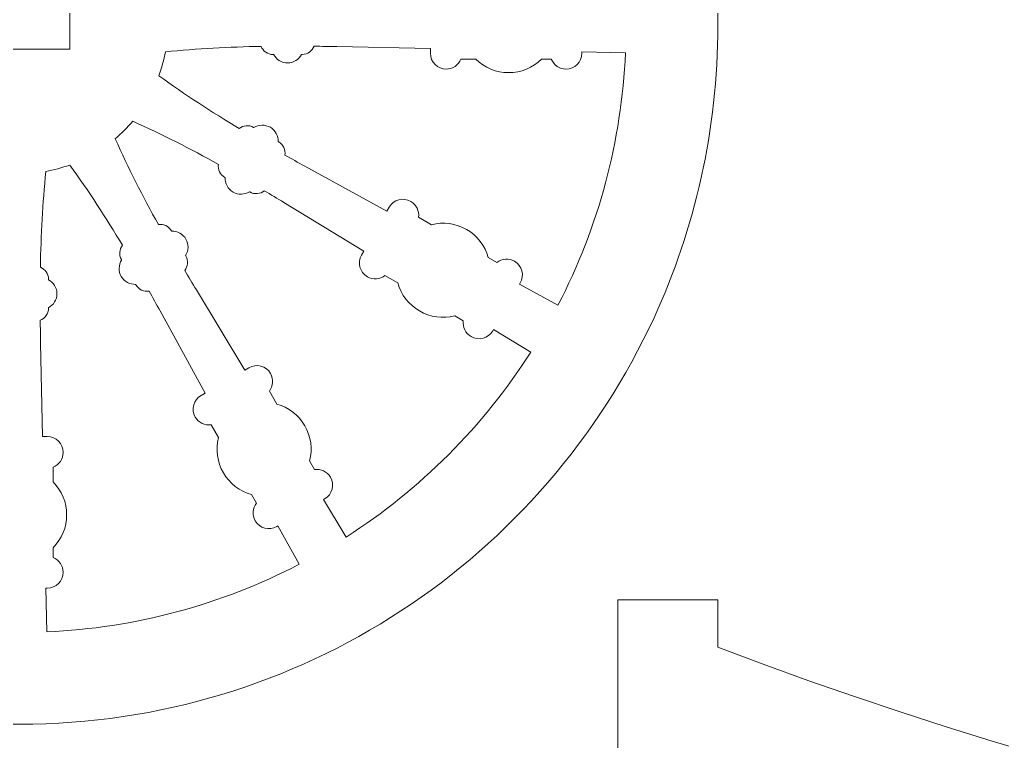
# Model space of a CAD drawing. Header units: millimetres. Extents: x -917 to 965, y -497 to 497.
# Drawn here: x -198.4 to -73.7, y -85.6 to 5.9 of the extents above; entities that cross this region are included whole.
import ezdxf

# ---------------------------------------------------------------- set-up
doc = ezdxf.new("R2010")
doc.units = ezdxf.units.MM
doc.header["$MEASUREMENT"] = 0
doc.layers.add('Camada 1', color=7, linetype='Continuous')

msp = doc.modelspace()

# ---------------------------------------------------------------- linework, layer by layer
at = {"layer": 'Camada 1', "color": 250, "lineweight": 9}
for points, knots in [([(-198.3964, -83.4735), (-162.6982, -83.4735), (-131.9322, -62.3545), (-117.9107, -31.9291), (-117.9107, -31.9291), (-112.7183, -20.6621), (-109.8222, -8.1187), (-109.8222, 5.1008), (-109.8222, 5.1008), (-109.8222, 14.6397), (-111.3359, 23.8243), (-114.1266, 32.4329), (-114.1266, 32.4329), (-111.8537, 30.3117), (-109.523, 28.2998), (-107.135, 26.4231), (-107.135, 26.4231), (-96.3044, 17.9114), (-83.4844, 11.6802), (-69.387, 12.7613), (-69.387, 12.7613), (-61.7681, 13.3454), (-54.368, 16.3969), (-47.9919, 20.5079), (-47.9919, 20.5079), (-41.9496, 24.4035), (-37.2773, 29.6993), (-32.512, 34.9897), (-32.512, 34.9897), (-28.8045, 39.1058), (-24.4884, 43.9299), (-19.4436, 46.3837), (-19.4436, 46.3837), (-18.9485, 46.6244), (-18.4434, 46.8444), (-17.929, 47.0403), (-17.929, 47.0403), (-13.2425, 48.8262), (-8.7657, 48.0524), (-7.9944, 42.8839), (-7.9944, 42.8839), (-9.0435, 43.3459), (-10.2032, 43.6028), (-11.423, 43.6028), (-11.423, 43.6028), (-16.1253, 43.6028), (-19.9374, 39.7908), (-19.9374, 35.0882), (-19.9374, 35.0882), (-19.9374, 24.9912), (-5.5626, 23.4531), (-1.6276, 32.7066), (-1.6276, 32.7066), (2.3074, 23.4531), (16.6822, 24.9912), (16.6822, 35.0882), (16.6822, 35.0882), (16.6822, 39.7908), (12.8701, 43.6028), (8.1678, 43.6028), (8.1678, 43.6028), (6.948, 43.6028), (5.7883, 43.3459), (4.7392, 42.8839), (4.7392, 42.8839), (5.5105, 48.0524), (9.9873, 48.8262), (14.6738, 47.0403), (14.6738, 47.0403), (15.1882, 46.8444), (15.6933, 46.6244), (16.1884, 46.3837), (16.1884, 46.3837), (21.2332, 43.9299), (25.5493, 39.1058), (29.2568, 34.9897), (29.2568, 34.9897), (34.0221, 29.6993), (38.6944, 24.4035), (44.7367, 20.5079), (44.7367, 20.5079), (51.1128, 16.3969), (58.5129, 13.3454), (66.1318, 12.7613), (66.1318, 12.7613), (80.2292, 11.6802), (93.0492, 17.9114), (103.8798, 26.4231), (103.8798, 26.4231), (106.2678, 28.2998), (108.5985, 30.3117), (110.8714, 32.4329), (110.8714, 32.4329), (108.0807, 23.8243), (106.567, 14.6397), (106.567, 5.1008), (106.567, 5.1008), (106.567, -8.1187), (109.4631, -20.6621), (114.6555, -31.9291), (114.6555, -31.9291), (128.677, -62.3545), (159.443, -83.4735), (195.1412, -83.4735), (195.1412, -83.4735), (244.0591, -83.4735), (283.7154, -43.8171), (283.7154, 5.1008), (283.7154, 5.1008), (283.7154, 45.8431), (256.2044, 80.1555), (218.7476, 90.4885), (218.7476, 90.4885), (225.2238, 99.6371), (222.9325, 113.5027), (212.5837, 120.3103), (212.5837, 120.3103), (203.7228, 126.1391), (191.9221, 124.9127), (182.1681, 120.7623), (182.1681, 120.7623), (162.562, 131.2106), (161.156, 155.1075), (174.2652, 171.8183), (174.2652, 171.8183), (178.596, 177.339), (186.2582, 183.822), (192.9885, 177.9755), (192.9885, 177.9755), (194.654, 176.5287), (195.5364, 174.444), (195.4903, 172.325), (195.4903, 172.325), (194.163, 173.4893), (192.4237, 174.1953), (190.5193, 174.1953), (190.5193, 174.1953), (186.3536, 174.1953), (182.9767, 170.8184), (182.9767, 166.6529), (182.9767, 166.6529), (182.9767, 162.4872), (186.3553, 159.2288), (190.5193, 159.1103), (190.5193, 159.1103), (201.444, 158.7992), (208.2439, 174.0666), (197.6142, 183.3003), (197.6142, 183.3003), (194.9083, 185.6509), (191.7024, 187.1293), (188.0985, 187.3232), (188.0985, 187.3232), (180.2179, 187.7471), (173.2996, 182.0154), (168.7155, 176.1719), (168.7155, 176.1719), (167.4559, 174.566), (166.3149, 172.9043), (165.2881, 171.2009), (165.2881, 171.2009), (169.4463, 191.7251), (173.3392, 215.2747), (176.7885, 241.9203), (176.7885, 241.9203), (185.059, 243.2747), (191.3702, 250.4546), (191.3702, 259.1085), (191.3702, 259.1085), (191.3702, 268.7283), (183.572, 276.5267), (173.9522, 276.5267), (173.9522, 276.5267), (169.3682, 276.5267), (165.1976, 274.7558), (162.0877, 271.8611), (162.0877, 271.8611), (162.0877, 271.8611), (132.0877, 271.8611), (132.0877, 271.8611), (132.0877, 271.8611), (132.0877, 271.8611), (132.0877, 265.8611), (132.0877, 265.8611), (132.0877, 265.8611), (132.0877, 265.8611), (52.0877, 265.8611), (52.0877, 265.8611), (52.0877, 265.8611), (52.0877, 265.8611), (52.0877, 271.8611), (52.0877, 271.8611), (52.0877, 271.8611), (52.0877, 271.8611), (-55.3429, 271.8611), (-55.3429, 271.8611), (-55.3429, 271.8611), (-55.3429, 271.8611), (-55.3429, 265.8611), (-55.3429, 265.8611), (-55.3429, 265.8611), (-55.3429, 265.8611), (-135.3429, 265.8611), (-135.3429, 265.8611), (-135.3429, 265.8611), (-135.3429, 265.8611), (-135.3429, 271.8611), (-135.3429, 271.8611), (-135.3429, 271.8611), (-135.3429, 271.8611), (-165.3429, 271.8611), (-165.3429, 271.8611), (-165.3429, 271.8611), (-168.4528, 274.7558), (-172.6234, 276.5267), (-177.2074, 276.5267), (-177.2074, 276.5267), (-186.8272, 276.5267), (-194.6254, 268.7283), (-194.6254, 259.1085), (-194.6254, 259.1085), (-194.6254, 250.4546), (-188.3142, 243.2747), (-180.0437, 241.9203), (-180.0437, 241.9203), (-176.5944, 215.2747), (-172.7015, 191.7251), (-168.5433, 171.2009), (-168.5433, 171.2009), (-169.5701, 172.9043), (-170.7111, 174.566), (-171.9707, 176.1719), (-171.9707, 176.1719), (-176.5548, 182.0154), (-183.4731, 187.7471), (-191.3537, 187.3232), (-191.3537, 187.3232), (-194.9576, 187.1293), (-198.1635, 185.6509), (-200.8694, 183.3003), (-200.8694, 183.3003), (-211.4991, 174.0666), (-204.6992, 158.7992), (-193.7745, 159.1103), (-193.7745, 159.1103), (-189.6105, 159.2288), (-186.2319, 162.4872), (-186.2319, 166.6529), (-186.2319, 166.6529), (-186.2319, 170.8184), (-189.6088, 174.1953), (-193.7745, 174.1953), (-193.7745, 174.1953), (-195.6789, 174.1953), (-197.4182, 173.4893), (-198.7455, 172.325), (-198.7455, 172.325), (-198.7916, 174.444), (-197.9092, 176.5287), (-196.2437, 177.9755), (-196.2437, 177.9755), (-189.5134, 183.822), (-181.8512, 177.339), (-177.5204, 171.8183), (-177.5204, 171.8183), (-164.4112, 155.1075), (-165.8172, 131.2106), (-185.4233, 120.7623), (-185.4233, 120.7623), (-195.1773, 124.9127), (-206.978, 126.1391), (-215.8389, 120.3103), (-215.8389, 120.3103), (-226.1877, 113.5027), (-228.479, 99.6371), (-222.0028, 90.4885), (-222.0028, 90.4885), (-259.4596, 80.1555), (-286.9706, 45.8431), (-286.9706, 5.1008), (-286.9706, 5.1008), (-286.9706, -43.8171), (-247.3143, -83.4735), (-198.3964, -83.4735)], [0, 0, 0, 0, 0.01388889, 0.01388889, 0.01388889, 0.01388889, 0.02777778, 0.02777778, 0.02777778, 0.02777778, 0.04166667, 0.04166667, 0.04166667, 0.04166667, 0.05555556, 0.05555556, 0.05555556, 0.05555556, 0.06944444, 0.06944444, 0.06944444, 0.06944444, 0.08333333, 0.08333333, 0.08333333, 0.08333333, 0.09722222, 0.09722222, 0.09722222, 0.09722222, 0.11111111, 0.11111111, 0.11111111, 0.11111111, 0.125, 0.125, 0.125, 0.125, 0.13888889, 0.13888889, 0.13888889, 0.13888889, 0.15277778, 0.15277778, 0.15277778, 0.15277778, 0.16666667, 0.16666667, 0.16666667, 0.16666667, 0.18055556, 0.18055556, 0.18055556, 0.18055556, 0.19444444, 0.19444444, 0.19444444, 0.19444444, 0.20833333, 0.20833333, 0.20833333, 0.20833333, 0.22222222, 0.22222222, 0.22222222, 0.22222222, 0.23611111, 0.23611111, 0.23611111, 0.23611111, 0.25, 0.25, 0.25, 0.25, 0.26388889, 0.26388889, 0.26388889, 0.26388889, 0.27777778, 0.27777778, 0.27777778, 0.27777778, 0.29166667, 0.29166667, 0.29166667, 0.29166667, 0.30555556, 0.30555556, 0.30555556, 0.30555556, 0.31944444, 0.31944444, 0.31944444, 0.31944444, 0.33333333, 0.33333333, 0.33333333, 0.33333333, 0.34722222, 0.34722222, 0.34722222, 0.34722222, 0.36111111, 0.36111111, 0.36111111, 0.36111111, 0.375, 0.375, 0.375, 0.375, 0.38888889, 0.38888889, 0.38888889, 0.38888889, 0.40277778, 0.40277778, 0.40277778, 0.40277778, 0.41666667, 0.41666667, 0.41666667, 0.41666667, 0.43055556, 0.43055556, 0.43055556, 0.43055556, 0.44444444, 0.44444444, 0.44444444, 0.44444444, 0.45833333, 0.45833333, 0.45833333, 0.45833333, 0.47222222, 0.47222222, 0.47222222, 0.47222222, 0.48611111, 0.48611111, 0.48611111, 0.48611111, 0.5, 0.5, 0.5, 0.5, 0.51388889, 0.51388889, 0.51388889, 0.51388889, 0.52777778, 0.52777778, 0.52777778, 0.52777778, 0.54166667, 0.54166667, 0.54166667, 0.54166667, 0.55555556, 0.55555556, 0.55555556, 0.55555556, 0.56944444, 0.56944444, 0.56944444, 0.56944444, 0.58333333, 0.58333333, 0.58333333, 0.58333333, 0.59722222, 0.59722222, 0.59722222, 0.59722222, 0.61111111, 0.61111111, 0.61111111, 0.61111111, 0.625, 0.625, 0.625, 0.625, 0.63888889, 0.63888889, 0.63888889, 0.63888889, 0.65277778, 0.65277778, 0.65277778, 0.65277778, 0.66666667, 0.66666667, 0.66666667, 0.66666667, 0.68055556, 0.68055556, 0.68055556, 0.68055556, 0.69444444, 0.69444444, 0.69444444, 0.69444444, 0.70833333, 0.70833333, 0.70833333, 0.70833333, 0.72222222, 0.72222222, 0.72222222, 0.72222222, 0.73611111, 0.73611111, 0.73611111, 0.73611111, 0.75, 0.75, 0.75, 0.75, 0.76388889, 0.76388889, 0.76388889, 0.76388889, 0.77777778, 0.77777778, 0.77777778, 0.77777778, 0.79166667, 0.79166667, 0.79166667, 0.79166667, 0.80555556, 0.80555556, 0.80555556, 0.80555556, 0.81944444, 0.81944444, 0.81944444, 0.81944444, 0.83333333, 0.83333333, 0.83333333, 0.83333333, 0.84722222, 0.84722222, 0.84722222, 0.84722222, 0.86111111, 0.86111111, 0.86111111, 0.86111111, 0.875, 0.875, 0.875, 0.875, 0.88888889, 0.88888889, 0.88888889, 0.88888889, 0.90277778, 0.90277778, 0.90277778, 0.90277778, 0.91666667, 0.91666667, 0.91666667, 0.91666667, 0.93055556, 0.93055556, 0.93055556, 0.93055556, 0.94444444, 0.94444444, 0.94444444, 0.94444444, 0.95833333, 0.95833333, 0.95833333, 0.95833333, 0.97222222, 0.97222222, 0.97222222, 0.97222222, 1, 1, 1, 1]), ([(-204.7464, 8.1008), (-204.7464, 8.1008), (-192.0464, 8.1008), (-192.0464, 8.1008), (-192.0464, 8.1008), (-192.0464, 8.1008), (-192.0464, 2.1008), (-192.0464, 2.1008), (-192.0464, 2.1008), (-192.0464, 2.1008), (-204.7464, 2.1008), (-204.7464, 2.1008), (-204.7464, 2.1008), (-204.7464, 2.1008), (-204.7464, 8.1008), (-204.7464, 8.1008)], [0, 0, 0, 0, 0.2, 0.2, 0.2, 0.2, 0.4, 0.4, 0.4, 0.4, 0.6, 0.6, 0.6, 0.6, 1, 1, 1, 1]), ([(-127.0774, 1.7709), (-127.0774, 1.7709), (-121.5389, 1.6515), (-121.5389, 1.6515), (-121.5389, 1.6515), (-122.0328, -9.5277), (-124.9374, -20.4181), (-130.1013, -30.3463), (-130.1013, -30.3463), (-130.1013, -30.3463), (-134.9675, -27.6751), (-134.9675, -27.6751), (-134.9675, -27.6751), (-134.9675, -27.6751), (-134.8798, -27.5235), (-134.8798, -27.5235), (-134.8798, -27.5235), (-134.3277, -26.5669), (-134.6586, -25.3321), (-135.6152, -24.7798), (-135.6152, -24.7798), (-136.3402, -24.3615), (-137.225, -24.4501), (-137.8514, -24.934), (-137.8514, -24.934), (-137.8514, -24.934), (-138.9365, -24.3075), (-138.9365, -24.3075), (-138.9365, -24.3075), (-139.3552, -22.8073), (-140.3394, -21.5323), (-141.6981, -20.7479), (-141.6981, -20.7479), (-143.0553, -19.9643), (-144.6539, -19.749), (-146.1615, -20.1361), (-146.1615, -20.1361), (-146.1615, -20.1361), (-147.7888, -19.1967), (-147.7888, -19.1967), (-147.7888, -19.1967), (-147.6827, -18.4122), (-148.0484, -17.6016), (-148.7734, -17.1831), (-148.7734, -17.1831), (-149.7299, -16.6307), (-150.9646, -16.9617), (-151.517, -17.9182), (-151.517, -17.9182), (-151.517, -17.9182), (-151.8114, -18.4285), (-151.8114, -18.4285), (-151.8114, -18.4285), (-151.8114, -18.4285), (-162.2237, -12.7128), (-162.2237, -12.7128), (-162.2237, -12.7128), (-163.0667, -12.2501), (-163.9076, -11.7837), (-164.7459, -11.3128), (-164.7459, -11.3128), (-164.6398, -10.6677), (-164.9338, -9.9924), (-165.5314, -9.6474), (-165.5314, -9.6474), (-165.5314, -9.6474), (-165.5889, -9.6142), (-165.5889, -9.6142), (-165.5889, -9.6142), (-165.5618, -8.8871), (-165.9321, -8.1729), (-166.5902, -7.7931), (-166.5902, -7.7931), (-167.2482, -7.4131), (-168.0519, -7.4495), (-168.6678, -7.8365), (-168.6678, -7.8365), (-168.6678, -7.8365), (-168.7254, -7.8034), (-168.7254, -7.8034), (-168.7254, -7.8034), (-169.3173, -7.4616), (-170.0412, -7.54), (-170.5463, -7.9443), (-170.5463, -7.9443), (-174.0237, -5.8492), (-177.4334, -3.6395), (-180.724, -1.2612), (-180.724, -1.2612), (-180.3684, -0.2743), (-180.0969, 0.7412), (-179.9116, 1.7737), (-179.9116, 1.7737), (-175.8724, 2.1884), (-171.8145, 2.3969), (-167.7552, 2.4728), (-167.7552, 2.4728), (-167.5206, 1.8698), (-166.933, 1.4406), (-166.2485, 1.4406), (-166.2485, 1.4406), (-166.2485, 1.4406), (-166.1829, 1.4406), (-166.1829, 1.4406), (-166.1829, 1.4406), (-165.8439, 0.7963), (-165.1672, 0.3639), (-164.4045, 0.3639), (-164.4045, 0.3639), (-163.6416, 0.3639), (-162.9648, 0.7963), (-162.6257, 1.4406), (-162.6257, 1.4406), (-162.6257, 1.4406), (-162.5604, 1.4406), (-162.5604, 1.4406), (-162.5604, 1.4406), (-161.8694, 1.4406), (-161.2775, 1.8777), (-161.0471, 2.4896), (-161.0471, 2.4896), (-160.0857, 2.4783), (-159.1242, 2.4619), (-158.163, 2.4411), (-158.163, 2.4411), (-158.163, 2.4411), (-146.288, 2.1851), (-146.288, 2.1851), (-146.288, 2.1851), (-146.288, 2.1851), (-146.288, 1.5959), (-146.288, 1.5959), (-146.288, 1.5959), (-146.2878, 0.4898), (-145.3857, -0.4123), (-144.2796, -0.4125), (-144.2796, -0.4125), (-143.441, -0.4125), (-142.7195, 0.1062), (-142.4196, 0.8391), (-142.4196, 0.8391), (-142.4196, 0.8391), (-140.5413, 0.8391), (-140.5413, 0.8391), (-140.5413, 0.8391), (-139.4286, -0.2507), (-137.9387, -0.8625), (-136.3698, -0.8625), (-136.3698, -0.8625), (-134.801, -0.8625), (-133.311, -0.2507), (-132.1985, 0.8391), (-132.1985, 0.8391), (-132.1985, 0.8391), (-130.9458, 0.8391), (-130.9458, 0.8391), (-130.9458, 0.8391), (-130.6458, 0.1063), (-129.9245, -0.4125), (-129.0858, -0.4125), (-129.0858, -0.4125), (-127.9797, -0.4125), (-127.0774, 0.4898), (-127.0774, 1.5959), (-127.0774, 1.5959), (-127.0774, 1.5959), (-127.0774, 1.7709), (-127.0774, 1.7709)], [0, 0, 0, 0, 0.02325581, 0.02325581, 0.02325581, 0.02325581, 0.04651163, 0.04651163, 0.04651163, 0.04651163, 0.06976744, 0.06976744, 0.06976744, 0.06976744, 0.09302326, 0.09302326, 0.09302326, 0.09302326, 0.11627907, 0.11627907, 0.11627907, 0.11627907, 0.13953488, 0.13953488, 0.13953488, 0.13953488, 0.1627907, 0.1627907, 0.1627907, 0.1627907, 0.18604651, 0.18604651, 0.18604651, 0.18604651, 0.20930233, 0.20930233, 0.20930233, 0.20930233, 0.23255814, 0.23255814, 0.23255814, 0.23255814, 0.25581395, 0.25581395, 0.25581395, 0.25581395, 0.27906977, 0.27906977, 0.27906977, 0.27906977, 0.30232558, 0.30232558, 0.30232558, 0.30232558, 0.3255814, 0.3255814, 0.3255814, 0.3255814, 0.34883721, 0.34883721, 0.34883721, 0.34883721, 0.37209302, 0.37209302, 0.37209302, 0.37209302, 0.39534884, 0.39534884, 0.39534884, 0.39534884, 0.41860465, 0.41860465, 0.41860465, 0.41860465, 0.44186047, 0.44186047, 0.44186047, 0.44186047, 0.46511628, 0.46511628, 0.46511628, 0.46511628, 0.48837209, 0.48837209, 0.48837209, 0.48837209, 0.51162791, 0.51162791, 0.51162791, 0.51162791, 0.53488372, 0.53488372, 0.53488372, 0.53488372, 0.55813953, 0.55813953, 0.55813953, 0.55813953, 0.58139535, 0.58139535, 0.58139535, 0.58139535, 0.60465116, 0.60465116, 0.60465116, 0.60465116, 0.62790698, 0.62790698, 0.62790698, 0.62790698, 0.65116279, 0.65116279, 0.65116279, 0.65116279, 0.6744186, 0.6744186, 0.6744186, 0.6744186, 0.69767442, 0.69767442, 0.69767442, 0.69767442, 0.72093023, 0.72093023, 0.72093023, 0.72093023, 0.74418605, 0.74418605, 0.74418605, 0.74418605, 0.76744186, 0.76744186, 0.76744186, 0.76744186, 0.79069767, 0.79069767, 0.79069767, 0.79069767, 0.81395349, 0.81395349, 0.81395349, 0.81395349, 0.8372093, 0.8372093, 0.8372093, 0.8372093, 0.86046512, 0.86046512, 0.86046512, 0.86046512, 0.88372093, 0.88372093, 0.88372093, 0.88372093, 0.90697674, 0.90697674, 0.90697674, 0.90697674, 0.93023256, 0.93023256, 0.93023256, 0.93023256, 0.95348837, 0.95348837, 0.95348837, 0.95348837, 1, 1, 1, 1]), ([(-167.3567, -15.8347), (-166.5296, -16.3254), (-165.7053, -16.8204), (-164.883, -17.319), (-164.883, -17.319), (-164.883, -17.319), (-154.7268, -23.4783), (-154.7268, -23.4783), (-154.7268, -23.4783), (-154.7268, -23.4783), (-155.0214, -23.9885), (-155.0214, -23.9885), (-155.0214, -23.9885), (-155.5738, -24.945), (-155.243, -26.1796), (-154.2863, -26.7319), (-154.2863, -26.7319), (-153.5613, -27.1506), (-152.6765, -27.0618), (-152.0502, -26.578), (-152.0502, -26.578), (-152.0502, -26.578), (-150.4229, -27.5173), (-150.4229, -27.5173), (-150.4229, -27.5173), (-150.0045, -29.0173), (-149.02, -30.2922), (-147.6615, -31.0767), (-147.6615, -31.0767), (-146.304, -31.8604), (-144.7056, -32.0757), (-143.1982, -31.6887), (-143.1982, -31.6887), (-143.1982, -31.6887), (-142.1129, -32.3152), (-142.1129, -32.3152), (-142.1129, -32.3152), (-142.2188, -33.0996), (-141.8532, -33.9102), (-141.1281, -34.3289), (-141.1281, -34.3289), (-140.1717, -34.8813), (-138.9371, -34.5503), (-138.3846, -33.5938), (-138.3846, -33.5938), (-138.3846, -33.5938), (-138.2972, -33.4422), (-138.2972, -33.4422), (-138.2972, -33.4422), (-138.2972, -33.4422), (-133.5563, -36.3173), (-133.5563, -36.3173), (-133.5563, -36.3173), (-139.571, -45.7152), (-147.5796, -53.7257), (-156.9771, -59.7407), (-156.9771, -59.7407), (-156.9771, -59.7407), (-159.8532, -54.9983), (-159.8532, -54.9983), (-159.8532, -54.9983), (-159.8532, -54.9983), (-159.7017, -54.9107), (-159.7017, -54.9107), (-159.7017, -54.9107), (-158.745, -54.3585), (-158.4143, -53.1237), (-158.9667, -52.167), (-158.9667, -52.167), (-159.3851, -51.4422), (-160.1957, -51.0766), (-160.9802, -51.1825), (-160.9802, -51.1825), (-160.9802, -51.1825), (-161.6068, -50.0973), (-161.6068, -50.0973), (-161.6068, -50.0973), (-161.2198, -48.5897), (-161.4348, -46.9913), (-162.2186, -45.6339), (-162.2186, -45.6339), (-163.0029, -44.2751), (-164.2779, -43.2907), (-165.7781, -42.8723), (-165.7781, -42.8723), (-165.7781, -42.8723), (-166.7176, -41.2451), (-166.7176, -41.2451), (-166.7176, -41.2451), (-166.2335, -40.6187), (-166.145, -39.7339), (-166.5634, -39.0089), (-166.5634, -39.0089), (-167.1159, -38.0524), (-168.3504, -37.7215), (-169.307, -38.2738), (-169.307, -38.2738), (-169.307, -38.2738), (-169.8174, -38.5685), (-169.8174, -38.5685), (-169.8174, -38.5685), (-169.8174, -38.5685), (-175.9767, -28.4123), (-175.9767, -28.4123), (-175.9767, -28.4123), (-176.4753, -27.5902), (-176.9703, -26.7658), (-177.4608, -25.9387), (-177.4608, -25.9387), (-177.0466, -25.4332), (-176.9636, -24.7014), (-177.3086, -24.1038), (-177.3086, -24.1038), (-177.3086, -24.1038), (-177.3418, -24.0463), (-177.3418, -24.0463), (-177.3418, -24.0463), (-176.9548, -23.4304), (-176.9181, -22.6266), (-177.2981, -21.9685), (-177.2981, -21.9685), (-177.678, -21.3105), (-178.3924, -20.9401), (-179.1194, -20.9673), (-179.1194, -20.9673), (-179.1194, -20.9673), (-179.1526, -20.9098), (-179.1526, -20.9098), (-179.1526, -20.9098), (-179.4944, -20.3178), (-180.1604, -20.0238), (-180.8, -20.1215), (-180.8, -20.1215), (-182.7644, -16.5675), (-184.6127, -12.9485), (-186.2736, -9.2425), (-186.2736, -9.2425), (-185.4747, -8.5642), (-184.732, -7.8213), (-184.0544, -7.0219), (-184.0544, -7.0219), (-180.3478, -8.6825), (-176.7282, -10.5312), (-173.1738, -12.4955), (-173.1738, -12.4955), (-173.2716, -13.1352), (-172.9774, -13.8011), (-172.3856, -14.1427), (-172.3856, -14.1427), (-172.3856, -14.1427), (-172.328, -14.1759), (-172.328, -14.1759), (-172.328, -14.1759), (-172.3552, -14.9031), (-171.9849, -15.6174), (-171.3268, -15.9973), (-171.3268, -15.9973), (-170.6687, -16.3773), (-169.865, -16.3408), (-169.2489, -15.9538), (-169.2489, -15.9538), (-169.2489, -15.9538), (-169.1915, -15.9868), (-169.1915, -15.9868), (-169.1915, -15.9868), (-168.5942, -16.3317), (-167.8624, -16.2489), (-167.3567, -15.8347)], [0, 0, 0, 0, 0.02325581, 0.02325581, 0.02325581, 0.02325581, 0.04651163, 0.04651163, 0.04651163, 0.04651163, 0.06976744, 0.06976744, 0.06976744, 0.06976744, 0.09302326, 0.09302326, 0.09302326, 0.09302326, 0.11627907, 0.11627907, 0.11627907, 0.11627907, 0.13953488, 0.13953488, 0.13953488, 0.13953488, 0.1627907, 0.1627907, 0.1627907, 0.1627907, 0.18604651, 0.18604651, 0.18604651, 0.18604651, 0.20930233, 0.20930233, 0.20930233, 0.20930233, 0.23255814, 0.23255814, 0.23255814, 0.23255814, 0.25581395, 0.25581395, 0.25581395, 0.25581395, 0.27906977, 0.27906977, 0.27906977, 0.27906977, 0.30232558, 0.30232558, 0.30232558, 0.30232558, 0.3255814, 0.3255814, 0.3255814, 0.3255814, 0.34883721, 0.34883721, 0.34883721, 0.34883721, 0.37209302, 0.37209302, 0.37209302, 0.37209302, 0.39534884, 0.39534884, 0.39534884, 0.39534884, 0.41860465, 0.41860465, 0.41860465, 0.41860465, 0.44186047, 0.44186047, 0.44186047, 0.44186047, 0.46511628, 0.46511628, 0.46511628, 0.46511628, 0.48837209, 0.48837209, 0.48837209, 0.48837209, 0.51162791, 0.51162791, 0.51162791, 0.51162791, 0.53488372, 0.53488372, 0.53488372, 0.53488372, 0.55813953, 0.55813953, 0.55813953, 0.55813953, 0.58139535, 0.58139535, 0.58139535, 0.58139535, 0.60465116, 0.60465116, 0.60465116, 0.60465116, 0.62790698, 0.62790698, 0.62790698, 0.62790698, 0.65116279, 0.65116279, 0.65116279, 0.65116279, 0.6744186, 0.6744186, 0.6744186, 0.6744186, 0.69767442, 0.69767442, 0.69767442, 0.69767442, 0.72093023, 0.72093023, 0.72093023, 0.72093023, 0.74418605, 0.74418605, 0.74418605, 0.74418605, 0.76744186, 0.76744186, 0.76744186, 0.76744186, 0.79069767, 0.79069767, 0.79069767, 0.79069767, 0.81395349, 0.81395349, 0.81395349, 0.81395349, 0.8372093, 0.8372093, 0.8372093, 0.8372093, 0.86046512, 0.86046512, 0.86046512, 0.86046512, 0.88372093, 0.88372093, 0.88372093, 0.88372093, 0.90697674, 0.90697674, 0.90697674, 0.90697674, 0.93023256, 0.93023256, 0.93023256, 0.93023256, 0.95348837, 0.95348837, 0.95348837, 0.95348837, 1, 1, 1, 1]), ([(-168.5154, -57.6802), (-167.9632, -58.6369), (-166.7288, -58.9677), (-165.772, -58.4153), (-165.772, -58.4153), (-165.772, -58.4153), (-165.6206, -58.3278), (-165.6206, -58.3278), (-165.6206, -58.3278), (-165.6206, -58.3278), (-162.9473, -63.1974), (-162.9473, -63.1974), (-162.9473, -63.1974), (-172.8755, -68.3631), (-183.7671, -71.2674), (-194.9471, -71.7615), (-194.9471, -71.7615), (-194.9471, -71.7615), (-195.0666, -66.2178), (-195.0666, -66.2178), (-195.0666, -66.2178), (-195.0666, -66.2178), (-194.8914, -66.2178), (-194.8914, -66.2178), (-194.8914, -66.2178), (-193.7854, -66.2179), (-192.8829, -65.3154), (-192.883, -64.2094), (-192.883, -64.2094), (-192.8831, -63.3708), (-193.4016, -62.6494), (-194.1346, -62.3494), (-194.1346, -62.3494), (-194.1346, -62.3494), (-194.1346, -61.0968), (-194.1346, -61.0968), (-194.1346, -61.0968), (-193.0446, -59.9841), (-192.4326, -58.4943), (-192.4326, -56.9254), (-192.4326, -56.9254), (-192.4326, -55.3566), (-193.0446, -53.8667), (-194.1346, -52.7541), (-194.1346, -52.7541), (-194.1346, -52.7541), (-194.1346, -50.8756), (-194.1346, -50.8756), (-194.1346, -50.8756), (-193.4016, -50.5756), (-192.883, -49.8543), (-192.883, -49.0157), (-192.883, -49.0157), (-192.883, -47.9094), (-193.7854, -47.0071), (-194.8914, -47.0073), (-194.8914, -47.0073), (-194.8914, -47.0073), (-195.4808, -47.0073), (-195.4808, -47.0073), (-195.4808, -47.0073), (-195.4808, -47.0073), (-195.7368, -35.1322), (-195.7368, -35.1322), (-195.7368, -35.1322), (-195.7575, -34.171), (-195.7742, -33.2095), (-195.7854, -32.2482), (-195.7854, -32.2482), (-195.1733, -32.0178), (-194.7359, -31.426), (-194.7359, -30.7349), (-194.7359, -30.7349), (-194.7359, -30.7349), (-194.7359, -30.6694), (-194.7359, -30.6694), (-194.7359, -30.6694), (-194.0918, -30.3303), (-193.6594, -29.6536), (-193.6594, -28.8909), (-193.6594, -28.8909), (-193.6594, -28.1281), (-194.0918, -27.4515), (-194.7359, -27.1123), (-194.7359, -27.1123), (-194.7359, -27.1123), (-194.7359, -27.0468), (-194.7359, -27.0468), (-194.7359, -27.0468), (-194.7359, -26.362), (-195.1653, -25.7748), (-195.7685, -25.5399), (-195.7685, -25.5399), (-195.6927, -21.481), (-195.4841, -17.4232), (-195.0696, -13.3842), (-195.0696, -13.3842), (-194.0368, -13.1993), (-193.021, -12.9277), (-192.0338, -12.5722), (-192.0338, -12.5722), (-189.6556, -15.8627), (-187.4464, -19.2721), (-185.3513, -22.7491), (-185.3513, -22.7491), (-185.7556, -23.2541), (-185.8338, -23.9779), (-185.492, -24.5698), (-185.492, -24.5698), (-185.492, -24.5698), (-185.4588, -24.6274), (-185.4588, -24.6274), (-185.4588, -24.6274), (-185.846, -25.2435), (-185.8826, -26.0472), (-185.5024, -26.7053), (-185.5024, -26.7053), (-185.1224, -27.3635), (-184.4081, -27.7338), (-183.6812, -27.7063), (-183.6812, -27.7063), (-183.6812, -27.7063), (-183.6479, -27.7638), (-183.6479, -27.7638), (-183.6479, -27.7638), (-183.3029, -28.3613), (-182.6279, -28.6553), (-181.983, -28.5495), (-181.983, -28.5495), (-181.512, -29.3879), (-181.0455, -30.2289), (-180.5828, -31.0719), (-180.5828, -31.0719), (-180.5828, -31.0719), (-174.867, -41.484), (-174.867, -41.484), (-174.867, -41.484), (-174.867, -41.484), (-175.3773, -41.7785), (-175.3773, -41.7785), (-175.3773, -41.7785), (-176.3338, -42.331), (-176.6646, -43.5654), (-176.1124, -44.5219), (-176.1124, -44.5219), (-175.6937, -45.2471), (-174.8831, -45.6126), (-174.0987, -45.5067), (-174.0987, -45.5067), (-174.0987, -45.5067), (-173.1593, -47.1339), (-173.1593, -47.1339), (-173.1593, -47.1339), (-173.5462, -48.6414), (-173.3309, -50.2398), (-172.5473, -51.5971), (-172.5473, -51.5971), (-171.7629, -52.9559), (-170.4881, -53.9401), (-168.9879, -54.3588), (-168.9879, -54.3588), (-168.9879, -54.3588), (-168.3614, -55.4441), (-168.3614, -55.4441), (-168.3614, -55.4441), (-168.8453, -56.0704), (-168.9341, -56.9551), (-168.5154, -57.6802)], [0, 0, 0, 0, 0.02325581, 0.02325581, 0.02325581, 0.02325581, 0.04651163, 0.04651163, 0.04651163, 0.04651163, 0.06976744, 0.06976744, 0.06976744, 0.06976744, 0.09302326, 0.09302326, 0.09302326, 0.09302326, 0.11627907, 0.11627907, 0.11627907, 0.11627907, 0.13953488, 0.13953488, 0.13953488, 0.13953488, 0.1627907, 0.1627907, 0.1627907, 0.1627907, 0.18604651, 0.18604651, 0.18604651, 0.18604651, 0.20930233, 0.20930233, 0.20930233, 0.20930233, 0.23255814, 0.23255814, 0.23255814, 0.23255814, 0.25581395, 0.25581395, 0.25581395, 0.25581395, 0.27906977, 0.27906977, 0.27906977, 0.27906977, 0.30232558, 0.30232558, 0.30232558, 0.30232558, 0.3255814, 0.3255814, 0.3255814, 0.3255814, 0.34883721, 0.34883721, 0.34883721, 0.34883721, 0.37209302, 0.37209302, 0.37209302, 0.37209302, 0.39534884, 0.39534884, 0.39534884, 0.39534884, 0.41860465, 0.41860465, 0.41860465, 0.41860465, 0.44186047, 0.44186047, 0.44186047, 0.44186047, 0.46511628, 0.46511628, 0.46511628, 0.46511628, 0.48837209, 0.48837209, 0.48837209, 0.48837209, 0.51162791, 0.51162791, 0.51162791, 0.51162791, 0.53488372, 0.53488372, 0.53488372, 0.53488372, 0.55813953, 0.55813953, 0.55813953, 0.55813953, 0.58139535, 0.58139535, 0.58139535, 0.58139535, 0.60465116, 0.60465116, 0.60465116, 0.60465116, 0.62790698, 0.62790698, 0.62790698, 0.62790698, 0.65116279, 0.65116279, 0.65116279, 0.65116279, 0.6744186, 0.6744186, 0.6744186, 0.6744186, 0.69767442, 0.69767442, 0.69767442, 0.69767442, 0.72093023, 0.72093023, 0.72093023, 0.72093023, 0.74418605, 0.74418605, 0.74418605, 0.74418605, 0.76744186, 0.76744186, 0.76744186, 0.76744186, 0.79069767, 0.79069767, 0.79069767, 0.79069767, 0.81395349, 0.81395349, 0.81395349, 0.81395349, 0.8372093, 0.8372093, 0.8372093, 0.8372093, 0.86046512, 0.86046512, 0.86046512, 0.86046512, 0.88372093, 0.88372093, 0.88372093, 0.88372093, 0.90697674, 0.90697674, 0.90697674, 0.90697674, 0.93023256, 0.93023256, 0.93023256, 0.93023256, 0.95348837, 0.95348837, 0.95348837, 0.95348837, 1, 1, 1, 1]), ([(-122.5222, -67.7125), (-122.5222, -67.7125), (-122.5222, -379.7125), (-122.5222, -379.7125), (-122.5222, -379.7125), (-122.5222, -379.7125), (-109.8222, -379.7125), (-109.8222, -379.7125), (-109.8222, -379.7125), (-109.8222, -379.7125), (-109.8222, -373.7125), (-109.8222, -373.7125), (-109.8222, -373.7125), (12.8349, -327.0458), (148.3583, -327.0458), (271.0154, -373.7125), (271.0154, -373.7125), (271.0154, -373.7125), (271.0154, -379.7125), (271.0154, -379.7125), (271.0154, -379.7125), (271.0154, -379.7125), (283.7154, -379.7125), (283.7154, -379.7125), (283.7154, -379.7125), (283.7154, -379.7125), (283.7154, -67.7125), (283.7154, -67.7125), (283.7154, -67.7125), (283.7154, -67.7125), (271.0154, -67.7125), (271.0154, -67.7125), (271.0154, -67.7125), (271.0154, -67.7125), (271.0154, -73.7125), (271.0154, -73.7125), (271.0154, -73.7125), (148.3583, -120.3792), (12.8349, -120.3792), (-109.8222, -73.7125), (-109.8222, -73.7125), (-109.8222, -73.7125), (-109.8222, -67.7125), (-109.8222, -67.7125), (-109.8222, -67.7125), (-109.8222, -67.7125), (-122.5222, -67.7125), (-122.5222, -67.7125)], [0, 0, 0, 0, 0.07692308, 0.07692308, 0.07692308, 0.07692308, 0.15384615, 0.15384615, 0.15384615, 0.15384615, 0.23076923, 0.23076923, 0.23076923, 0.23076923, 0.30769231, 0.30769231, 0.30769231, 0.30769231, 0.38461538, 0.38461538, 0.38461538, 0.38461538, 0.46153846, 0.46153846, 0.46153846, 0.46153846, 0.53846154, 0.53846154, 0.53846154, 0.53846154, 0.61538462, 0.61538462, 0.61538462, 0.61538462, 0.69230769, 0.69230769, 0.69230769, 0.69230769, 0.76923077, 0.76923077, 0.76923077, 0.76923077, 0.84615385, 0.84615385, 0.84615385, 0.84615385, 1, 1, 1, 1])]:
    msp.add_open_spline(points, degree=3, knots=knots, dxfattribs=at)

doc.saveas('drawing.dxf')
